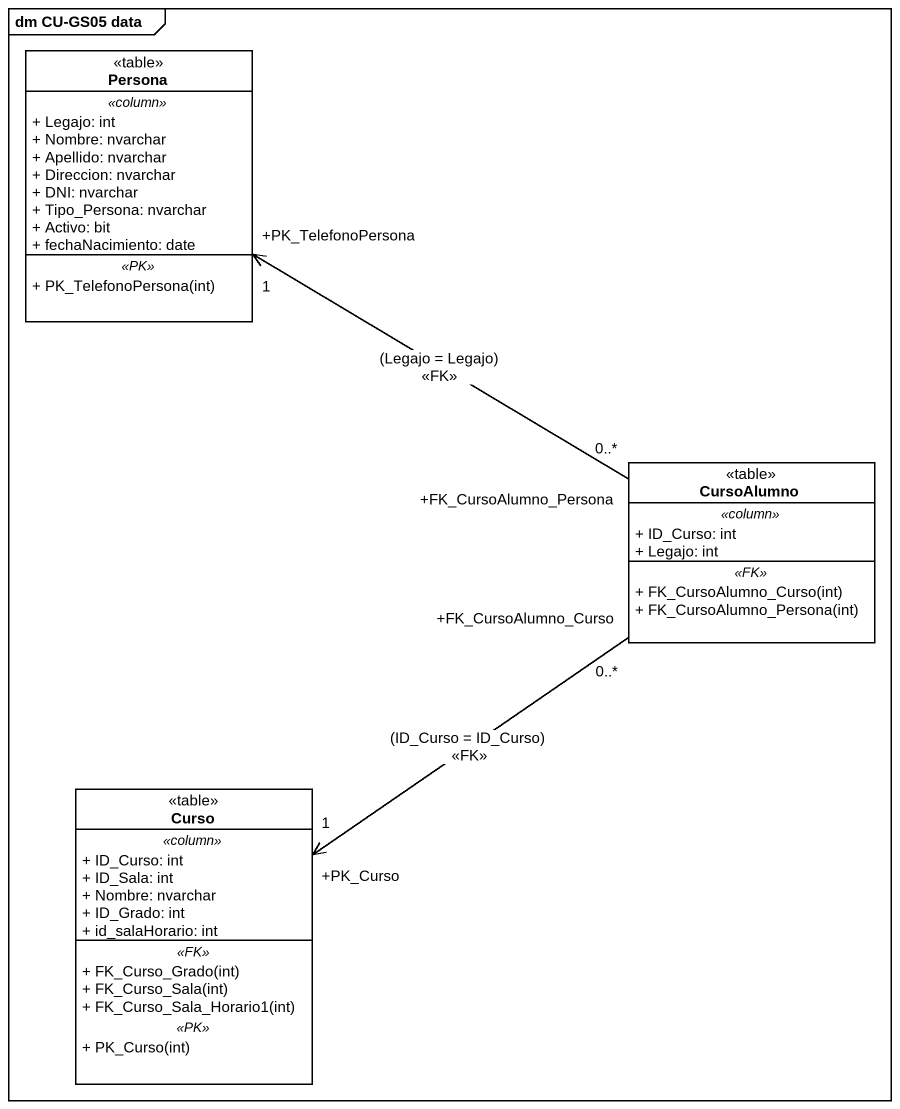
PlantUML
@startuml
mainframe dm CU-GS05 data
hide circle
hide empty members
skinparam classAttributeIconSize 0
class Persona <<table>> {
  .. <<column>> ..
  + Legajo: int
  + Nombre: nvarchar
  + Apellido: nvarchar
  + Direccion: nvarchar
  + DNI: nvarchar
  + Tipo_Persona: nvarchar
  + Activo: bit
  + fechaNacimiento: date
  .. <<PK>> ..
  + PK_TelefonoPersona(int)
}
class CursoAlumno <<table>> {
  .. <<column>> ..
  + ID_Curso: int
  + Legajo: int
  .. <<FK>> ..
  + FK_CursoAlumno_Curso(int)
  + FK_CursoAlumno_Persona(int)
}
class Curso <<table>> {
  .. <<column>> ..
  + ID_Curso: int
  + ID_Sala: int
  + Nombre: nvarchar
  + ID_Grado: int
  + id_salaHorario: int
  .. <<FK>> ..
  + FK_Curso_Grado(int)
  + FK_Curso_Sala(int)
  + FK_Curso_Sala_Horario1(int)
  .. <<PK>> ..
  + PK_Curso(int)
}
CursoAlumno "+FK_CursoAlumno_Persona\n0..*" -left-> "+PK_TelefonoPersona\n1" Persona : (Legajo = Legajo)\n<<FK>>
CursoAlumno "+FK_CursoAlumno_Curso\n0..*" --> "+PK_Curso\n1" Curso : (ID_Curso = ID_Curso)\n<<FK>>
@enduml
